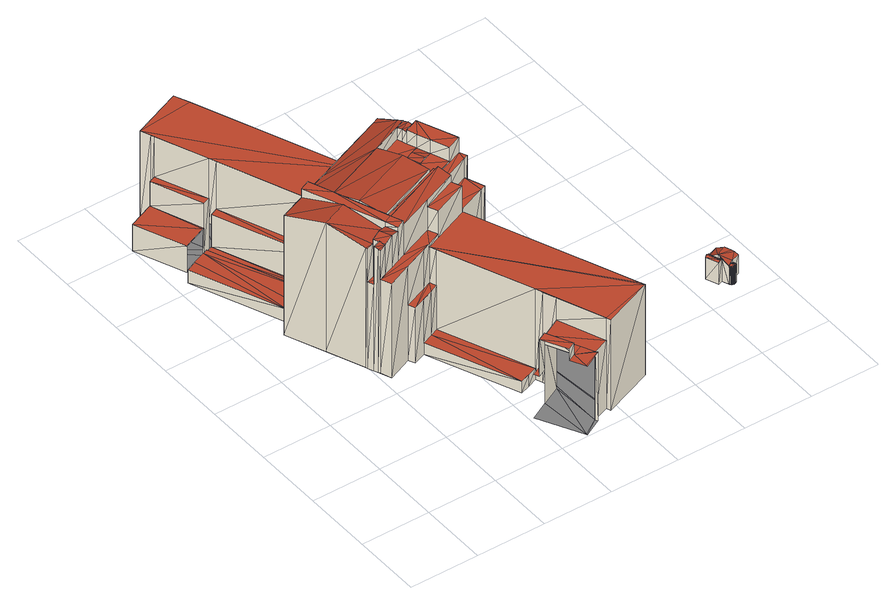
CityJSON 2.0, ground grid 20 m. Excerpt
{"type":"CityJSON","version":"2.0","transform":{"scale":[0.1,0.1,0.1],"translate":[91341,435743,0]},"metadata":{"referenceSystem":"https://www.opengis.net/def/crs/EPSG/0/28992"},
"CityObjects":{
"building1":{"type":"Building","attributes":{"TerrainHeight":3.72,"bron_tex":"UltraCAM-X 10cm juni 2008","voll_tex":"complete","bron_geo":"Lidar 15-30 punten - nov. 2008","status":"1"},"geometry":[{"type":"MultiSurface","lod":"2","boundaries":[[[0,1,2]],[[2,3,4]],[[4,5,6]],[[6,0,2]],[[2,4,6]],[[7,8,9]],[[10,11,12]],[[12,13,7]],[[7,9,10]],[[10,12,7]],[[14,15,5]],[[5,4,14]],[[16,14,4]],[[4,3,16]],[[8,7,3]],[[3,2,8]],[[9,8,2]],[[2,1,9]]],"semantics":{"surfaces":[{"type":"RoofSurface"},{"type":"GroundSurface"},{"type":"WallSurface"}],"values":[0,0,0,0,0,1,1,1,1,1,2,2,2,2,2,2,2,2]}}]},
"building2":{"type":"Building","attributes":{"TerrainHeight":3.79,"bron_tex":"UltraCAM-X 10cm juni 2008","voll_tex":"complete","bron_geo":"Lidar 15-30 punten - nov. 2008","status":"1"},"geometry":[{"type":"MultiSurface","lod":"2","boundaries":[[[17,16,14]],[[14,15,18]],[[18,19,17]],[[17,14,18]],[[20,12,13]],[[13,7,21]],[[21,22,20]],[[20,13,21]],[[22,20,18]],[[18,19,22]],[[21,22,19]],[[19,17,21]],[[7,21,17]],[[17,16,7]]],"semantics":{"surfaces":[{"type":"RoofSurface"},{"type":"GroundSurface"},{"type":"WallSurface"}],"values":[0,0,0,0,1,1,1,1,2,2,2,2,2,2]}}]},
"building3":{"type":"Building","attributes":{"TerrainHeight":3.36,"bron_tex":"UltraCAM-X 10cm juni 2008","voll_tex":"complete","bron_geo":"Lidar 15-30 punten - nov. 2008","status":"1"},"geometry":[{"type":"MultiSurface","lod":"2","boundaries":[[[23,24,25]],[[25,26,23]],[[27,28,29]],[[29,30,31]],[[31,32,27]],[[27,29,31]],[[33,34,35]],[[36,37,38]],[[38,39,40]],[[40,33,35]],[[36,38,40]],[[40,35,36]],[[41,42,43]],[[43,44,41]],[[42,45,46]],[[46,43,42]],[[47,48,49]],[[49,50,51]],[[51,47,49]],[[52,53,54]],[[55,56,57]],[[58,59,52]],[[52,54,55]],[[55,57,58]],[[58,52,55]],[[60,61,62]],[[62,63,60]],[[64,51,50]],[[65,66,67]],[[67,64,50]],[[50,65,67]],[[68,69,70]],[[70,71,72]],[[72,73,74]],[[75,76,77]],[[77,78,68]],[[68,70,72]],[[72,74,75]],[[75,77,68]],[[68,72,75]],[[79,80,81]],[[81,82,79]],[[83,60,63]],[[63,84,83]],[[85,86,87]],[[87,88,89]],[[89,90,91]],[[91,85,87]],[[87,89,91]],[[92,93,94]],[[94,95,96]],[[96,92,94]],[[97,98,99]],[[100,101,97]],[[97,99,100]],[[102,103,104]],[[104,105,106]],[[107,108,102]],[[102,104,106]],[[106,107,102]],[[109,110,111]],[[111,112,113]],[[114,115,109]],[[109,111,113]],[[113,114,109]],[[116,117,118]],[[118,119,116]],[[120,121,122]],[[122,123,124]],[[124,125,126]],[[126,127,128]],[[129,120,122]],[[122,124,126]],[[126,128,129]],[[129,122,126]],[[130,131,132]],[[132,133,130]],[[134,135,136]],[[136,137,134]],[[138,139,131]],[[131,130,138]],[[140,141,142]],[[142,143,144]],[[144,140,142]],[[145,146,147]],[[147,148,145]],[[149,150,151]],[[151,152,149]],[[153,154,155]],[[155,156,157]],[[157,153,155]],[[155,158,159]],[[159,154,155]],[[160,161,162]],[[162,159,158]],[[158,160,162]],[[163,164,165]],[[165,166,163]],[[167,168,169]],[[169,170,171]],[[172,173,174]],[[174,175,176]],[[176,167,169]],[[171,172,174]],[[176,169,171]],[[171,174,176]],[[177,178,179]],[[179,180,181]],[[182,183,184]],[[185,186,177]],[[177,179,181]],[[181,182,184]],[[184,185,177]],[[177,181,184]],[[187,188,189]],[[189,190,191]],[[191,187,189]],[[187,192,193]],[[193,194,195]],[[196,188,187]],[[187,193,195]],[[195,196,187]],[[197,198,199]],[[199,200,197]],[[201,202,203]],[[203,204,205]],[[205,206,201]],[[201,203,205]],[[207,208,209]],[[209,210,207]],[[211,212,208]],[[208,207,211]],[[213,214,215]],[[215,216,213]],[[217,218,219]],[[220,221,222]],[[223,224,225]],[[226,227,228]],[[229,230,231]],[[20,12,11]],[[11,10,9]],[[9,232,233]],[[233,234,235]],[[236,237,238]],[[238,239,240]],[[241,242,243]],[[244,245,246]],[[246,247,248]],[[249,250,251]],[[252,253,254]],[[255,256,217]],[[217,219,220]],[[220,222,257]],[[257,223,225]],[[226,228,229]],[[229,231,258]],[[11,9,233]],[[233,235,259]],[[236,238,240]],[[260,244,246]],[[246,248,261]],[[261,249,251]],[[252,254,255]],[[255,217,220]],[[257,225,262]],[[226,229,258]],[[11,233,259]],[[263,236,240]],[[260,246,261]],[[261,251,264]],[[252,255,220]],[[257,262,226]],[[20,11,259]],[[263,240,265]],[[260,261,264]],[[252,220,257]],[[257,226,258]],[[20,259,263]],[[263,265,241]],[[243,260,264]],[[264,252,257]],[[257,258,266]],[[263,241,243]],[[243,264,257]],[[257,266,20]],[[263,243,257]],[[257,20,263]],[[242,267,205]],[[205,204,242]],[[268,242,204]],[[204,203,268]],[[236,269,202]],[[202,201,236]],[[270,236,201]],[[201,206,270]],[[198,197,25]],[[25,24,198]],[[187,191,24]],[[24,23,187]],[[192,187,23]],[[23,26,192]],[[247,246,29]],[[29,28,247]],[[248,247,28]],[[28,27,248]],[[244,271,32]],[[32,31,244]],[[272,273,31]],[[31,30,272]],[[246,245,30]],[[30,29,246]],[[154,274,42]],[[42,275,154]],[[153,154,275]],[[275,41,153]],[[94,93,41]],[[41,44,94]],[[276,43,277]],[[72,71,46]],[[46,45,72]],[[159,162,45]],[[45,278,159]],[[274,159,278]],[[278,42,274]],[[43,279,277]],[[280,67,209]],[[209,208,280]],[[121,281,207]],[[207,210,121]],[[117,116,282]],[[282,209,117]],[[210,283,97]],[[64,280,208]],[[208,212,64]],[[281,120,211]],[[211,207,281]],[[234,233,49]],[[49,48,234]],[[284,285,48]],[[48,47,284]],[[286,51,287]],[[233,288,50]],[[50,49,233]],[[289,284,54]],[[54,53,289]],[[71,70,53]],[[53,52,71]],[[52,279,46]],[[276,59,44]],[[95,94,59]],[[59,58,95]],[[57,58,214]],[[214,213,57]],[[120,129,57]],[[57,56,120]],[[212,211,56]],[[56,55,212]],[[286,54,47]],[[55,290,64]],[[60,61,136]],[[136,291,60]],[[161,292,63]],[[63,62,161]],[[51,290,287]],[[118,117,67]],[[67,66,118]],[[293,294,66]],[[66,65,293]],[[288,293,65]],[[65,50,288]],[[69,70,289]],[[289,295,69]],[[296,295,69]],[[69,68,296]],[[181,180,68]],[[68,78,181]],[[253,252,78]],[[78,77,253]],[[254,253,77]],[[77,76,254]],[[255,254,76]],[[76,75,255]],[[74,75,142]],[[142,143,74]],[[62,61,74]],[[74,73,62]],[[162,161,73]],[[73,72,162]],[[108,102,80]],[[80,79,108]],[[297,298,79]],[[79,82,297]],[[128,127,82]],[[82,81,128]],[[137,291,60]],[[60,83,137]],[[292,299,84]],[[84,63,292]],[[134,137,300]],[[300,87,134]],[[83,84,86]],[[86,300,83]],[[218,301,87]],[[87,88,218]],[[302,218,88]],[[88,89,302]],[[110,109,89]],[[89,90,110]],[[156,157,90]],[[90,91,156]],[[139,138,91]],[[91,85,139]],[[299,160,85]],[[85,86,299]],[[303,153,93]],[[93,92,303]],[[112,111,92]],[[92,96,112]],[[116,119,99]],[[99,98,116]],[[98,283,282]],[[122,121,97]],[[97,101,122]],[[304,305,101]],[[101,100,304]],[[306,304,100]],[[100,99,306]],[[221,220,104]],[[104,105,221]],[[222,221,105]],[[105,106,222]],[[257,222,106]],[[106,107,257]],[[298,168,107]],[[107,108,298]],[[219,302,109]],[[109,115,219]],[[220,219,115]],[[115,114,220]],[[103,104,114]],[[114,113,103]],[[294,306,119]],[[119,118,294]],[[169,297,127]],[[127,126,169]],[[0,6,126]],[[126,125,0]],[[1,0,125]],[[125,124,1]],[[232,9,124]],[[124,123,232]],[[305,232,123]],[[123,122,305]],[[307,131,308]],[[130,309,310]],[[144,143,136]],[[136,135,144]],[[301,311,135]],[[135,134,301]],[[131,312,308]],[[313,130,310]],[[256,255,142]],[[142,141,256]],[[217,256,141]],[[141,140,217]],[[311,217,140]],[[140,144,311]],[[258,231,147]],[[147,146,258]],[[226,262,145]],[[145,148,226]],[[243,268,152]],[[152,151,243]],[[269,263,150]],[[150,149,269]],[[203,202,149]],[[149,152,203]],[[313,156,138]],[[155,309,133]],[[111,110,157]],[[157,303,111]],[[133,132,158]],[[158,155,133]],[[160,312,139]],[[307,158,132]],[[96,95,214]],[[214,215,96]],[[113,112,215]],[[215,314,113]],[[102,103,314]],[[314,216,102]],[[81,80,216]],[[216,315,81]],[[129,128,315]],[[315,213,129]],[[261,248,165]],[[165,164,261]],[[271,260,163]],[[163,166,271]],[[27,32,166]],[[166,165,27]],[[265,240,34]],[[34,33,265]],[[267,241,40]],[[40,39,267]],[[206,205,39]],[[39,38,206]],[[237,270,38]],[[38,37,237]],[[239,238,36]],[[36,35,239]],[[240,239,35]],[[35,34,240]],[[167,168,257]],[[257,223,167]],[[224,223,167]],[[167,176,224]],[[225,224,176]],[[176,175,225]],[[262,225,175]],[[175,174,262]],[[146,145,174]],[[174,173,146]],[[266,258,173]],[[173,172,266]],[[20,266,172]],[[172,171,20]],[[15,18,171]],[[171,170,15]],[[6,5,170]],[[170,169,6]],[[251,250,184]],[[184,183,251]],[[264,251,183]],[[183,182,264]],[[181,182,264]],[[264,252,181]],[[316,296,180]],[[180,179,316]],[[151,150,179]],[[179,178,151]],[[317,318,178]],[[178,177,317]],[[164,163,177]],[[177,186,164]],[[249,261,186]],[[186,185,249]],[[250,249,185]],[[185,184,250]],[[319,147,189]],[[189,188,319]],[[199,198,191]],[[191,190,199]],[[148,319,188]],[[188,196,148]],[[227,226,196]],[[196,195,227]]],"semantics":{"surfaces":[{"type":"RoofSurface"},{"type":"GroundSurface"},{"type":"WallSurface"}],"values":[0,0,0,0,0,0,0,0,0,0,0,0,0,0,0,0,0,0,0,0,0,0,0,0,0,0,0,0,0,0,0,0,0,0,0,0,0,0,0,0,0,0,0,0,0,0,0,0,0,0,0,0,0,0,0,0,0,0,0,0,0,0,0,0,0,0,0,0,0,0,0,0,0,0,0,0,0,0,0,0,0,0,0,0,0,0,0,0,0,0,0,0,0,0,0,0,0,0,0,0,0,0,0,0,0,0,0,0,0,0,0,0,0,0,0,0,0,0,0,0,0,0,0,0,0,0,0,0,0,0,0,0,0,0,1,1,1,1,1,1,1,1,1,1,1,1,1,1,1,1,1,1,1,1,1,1,1,1,1,1,1,1,1,1,1,1,1,1,1,1,1,1,1,1,1,1,1,1,1,1,1,1,1,1,1,1,1,2,2,2,2,2,2,2,2,2,2,2,2,2,2,2,2,2,2,2,2,2,2,2,2,2,2,2,2,2,2,2,2,2,2,2,2,2,2,2,2,2,2,2,2,2,2,2,2,2,2,2,2,2,2,2,2,2,2,2,2,2,2,2,2,2,2,2,2,2,2,2,2,2,2,2,2,2,2,2,2,2,2,2,2,2,2,2,2,2,2,2,2,2,2,2,2,2,2,2,2,2,2,2,2,2,2,2,2,2,2,2,2,2,2,2,2,2,2,2,2,2,2,2,2,2,2,2,2,2,2,2,2,2,2,2,2,2,2,2,2,2,2,2,2,2,2,2,2,2,2,2,2,2,2,2,2,2,2,2,2,2,2,2,2,2,2,2,2,2,2,2,2,2,2,2,2,2,2,2,2,2,2,2,2,2,2,2,2,2,2,2,2,2,2,2,2,2,2,2,2,2,2,2,2,2,2,2,2,2,2,2,2,2,2,2,2,2,2,2,2,2,2,2,2,2,2,2,2,2,2,2,2,2,2,2,2,2,2,2,2,2,2,2,2,2,2,2,2,2,2,2,2,2,2,2,2,2,2,2,2,2,2,2,2,2,2,2,2,2,2]}}]},
"building4":{"type":"Building","attributes":{"TerrainHeight":2.7,"bron_tex":"UltraCAM-X 10cm juni 2008","voll_tex":"complete","bron_geo":"Lidar 15-30 punten - nov. 2008","status":"1"},"geometry":[{"type":"MultiSurface","lod":"2","boundaries":[[[320,321,322]],[[322,323,324]],[[324,320,322]],[[325,323,324]],[[324,326,327]],[[328,329,330]],[[330,325,324]],[[324,327,328]],[[328,330,324]],[[322,323,325]],[[331,332,333]],[[333,334,331]],[[334,335,336]],[[336,337,331]],[[331,334,336]],[[337,332,331]],[[338,339,340]],[[340,341,342]],[[342,343,344]],[[344,345,346]],[[346,347,348]],[[348,349,350]],[[350,351,352]],[[352,353,354]],[[354,338,340]],[[340,342,344]],[[344,346,348]],[[348,350,352]],[[352,354,340]],[[340,344,348]],[[348,352,340]],[[355,356,339]],[[338,357,358]],[[358,359,360]],[[360,361,362]],[[362,363,364]],[[364,365,366]],[[366,367,368]],[[368,355,339]],[[339,338,358]],[[358,360,362]],[[362,364,366]],[[366,368,339]],[[339,358,362]],[[362,366,339]],[[369,370,371]],[[371,372,373]],[[373,374,375]],[[375,376,377]],[[377,378,379]],[[379,380,381]],[[381,382,383]],[[383,384,385]],[[385,386,387]],[[387,388,389]],[[389,390,391]],[[391,392,393]],[[393,394,395]],[[395,396,397]],[[397,398,399]],[[399,400,401]],[[402,403,404]],[[405,406,407]],[[369,371,373]],[[373,375,377]],[[377,379,381]],[[381,383,385]],[[385,387,389]],[[389,391,393]],[[393,395,397]],[[397,399,401]],[[402,404,405]],[[405,407,369]],[[369,373,377]],[[377,381,385]],[[385,389,393]],[[393,397,401]],[[402,405,369]],[[369,377,385]],[[385,393,401]],[[401,402,369]],[[369,385,401]],[[406,407,321]],[[321,322,406]],[[324,408,409]],[[407,369,320]],[[320,321,407]],[[410,405,325]],[[325,330,410]],[[403,410,330]],[[330,329,403]],[[402,403,329]],[[329,328,402]],[[339,356,328]],[[328,411,339]],[[340,339,411]],[[411,327,340]],[[326,327,412]],[[412,373,326]],[[409,332,326]],[[326,324,409]],[[405,406,322]],[[322,325,405]],[[369,413,334]],[[334,333,369]],[[333,408,320]],[[370,371,336]],[[336,335,370]],[[334,335,370]],[[370,413,334]],[[371,372,337]],[[337,336,371]],[[372,373,332]],[[332,337,372]],[[387,388,338]],[[338,354,387]],[[386,387,354]],[[354,353,386]],[[385,386,353]],[[353,352,385]],[[384,385,352]],[[352,351,384]],[[383,384,351]],[[351,350,383]],[[382,383,350]],[[350,349,382]],[[381,382,349]],[[349,348,381]],[[380,381,348]],[[348,347,380]],[[379,380,347]],[[347,346,379]],[[378,379,346]],[[346,345,378]],[[377,378,345]],[[345,344,377]],[[376,377,344]],[[344,343,376]],[[375,376,343]],[[343,342,375]],[[374,375,342]],[[342,341,374]],[[412,374,341]],[[341,340,412]],[[401,402,356]],[[356,355,401]],[[400,401,355]],[[355,368,400]],[[399,400,368]],[[368,367,399]],[[398,399,367]],[[367,366,398]],[[397,398,366]],[[366,365,397]],[[396,397,365]],[[365,364,396]],[[395,396,364]],[[364,363,395]],[[394,395,363]],[[363,362,394]],[[393,394,362]],[[362,361,393]],[[392,393,361]],[[361,360,392]],[[391,392,360]],[[360,359,391]],[[390,391,359]],[[359,358,390]],[[389,390,358]],[[358,357,389]],[[388,389,357]],[[357,338,388]]],"semantics":{"surfaces":[{"type":"RoofSurface"},{"type":"GroundSurface"},{"type":"WallSurface"}],"values":[0,0,0,0,0,0,0,0,0,0,0,0,0,0,0,0,0,0,0,0,0,0,0,0,0,0,0,0,0,0,0,0,0,0,0,0,0,0,0,0,0,0,0,0,0,1,1,1,1,1,1,1,1,1,1,1,1,1,1,1,1,1,1,1,1,1,1,1,1,1,1,1,1,1,1,1,1,1,1,1,1,1,2,2,2,2,2,2,2,2,2,2,2,2,2,2,2,2,2,2,2,2,2,2,2,2,2,2,2,2,2,2,2,2,2,2,2,2,2,2,2,2,2,2,2,2,2,2,2,2,2,2,2,2,2,2,2,2,2,2,2,2,2,2,2,2,2,2,2,2,2,2,2,2,2,2,2,2,2,2,2,2,2,2,2,2,2,2,2,2,2,2]}}]}
},
"vertices":[
[363,512,175],[295,485,175],[303,466,175],[339,480,175],[371,493,175],[394,503,175],[387,522,175],[339,480,0],[303,466,0],[295,485,0],[363,512,0],[387,522,0],[394,503,0],[371,493,0],[371,493,36],[394,503,36],[339,480,36],
[445,224,36],[500,245,36],[472,234,36],[500,245,0],[445,224,0],[472,234,0],
[480,60,254],[444,132,254],[420,120,254],[457,48,254],[75,1237,84],[71,1236,84],[1,1207,84],[59,1064,84],[127,1092,84],[131,1093,84],[67,1044,41],[38,1032,41],[142,775,41],[173,787,41],[209,802,41],[223,807,41],[118,1065,41],[104,1059,41],[478,647,402],[451,717,412],[267,645,412],[294,575,402],[423,786,402],[240,714,402],[184,769,378],[181,767,378],[110,739,378],[155,629,408],[229,659,408],[240,714,405],[213,781,405],[184,769,405],[274,549,405],[287,516,405],[312,526,405],[298,560,405],[294,575,405],[541,818,403],[536,831,399],[508,820,399],[513,807,403],[274,549,378],[197,524,380],[199,519,378],[221,527,378],[272,804,375],[248,795,375],[213,781,375],[240,714,401],[423,786,401],[508,820,401],[536,831,401],[530,846,395],[508,900,374],[491,893,374],[416,862,374],[526,579,371],[514,608,371],[413,567,371],[425,538,371],[546,805,399],[518,794,399],[529,767,405],[518,794,405],[558,810,405],[602,703,405],[604,697,405],[563,680,405],[543,731,405],[495,654,392],[478,647,392],[294,575,392],[298,560,392],[500,642,392],[234,495,388],[228,511,394],[206,502,394],[211,491,390],[213,486,388],[514,608,297],[504,631,297],[601,671,297],[622,617,297],[607,611,297],[530,580,297],[526,579,297],[604,697,358],[563,680,358],[495,654,358],[500,642,358],[504,631,358],[601,671,358],[613,676,358],[228,511,274],[221,527,274],[199,519,274],[206,502,274],[287,516,298],[234,495,298],[213,486,298],[225,456,298],[295,485,298],[363,512,298],[387,522,298],[425,538,298],[413,567,298],[312,526,298],[523,723,364],[508,759,364],[488,751,361],[502,715,361],[558,810,259],[548,835,259],[536,831,259],[546,805,259],[543,731,361],[529,767,361],[547,838,211],[542,851,211],[530,846,211],[536,831,211],[548,835,211],[575,58,215],[522,189,216],[466,160,216],[527,39,215],[243,816,138],[264,824,138],[160,1082,138],[139,1073,138],[478,647,362],[458,698,362],[502,715,362],[543,731,362],[563,680,362],[488,751,362],[444,734,362],[529,767,362],[508,820,362],[423,786,362],[152,1101,162],[93,1244,162],[75,1237,162],[131,1093,162],[718,115,287],[530,580,287],[387,522,287],[394,503,287],[500,245,287],[508,225,287],[522,189,287],[575,58,287],[580,45,287],[724,102,287],[152,1101,289],[160,1082,289],[264,824,289],[272,804,289],[416,862,289],[239,1297,289],[221,1340,289],[78,1282,289],[90,1254,289],[93,1244,289],[480,60,218],[510,74,218],[466,160,218],[437,145,218],[444,132,218],[457,48,218],[478,8,218],[479,5,218],[531,32,218],[527,39,218],[420,120,137],[444,132,137],[437,145,137],[413,133,137],[240,814,35],[243,816,35],[139,1073,35],[135,1072,35],[118,1065,35],[223,807,35],[261,505,399],[247,538,399],[221,527,392],[234,495,392],[287,516,392],[274,549,392],[312,526,392],[298,560,404],[500,642,404],[514,608,392],[547,838,0],[602,703,0],[613,676,0],[601,671,0],[622,617,0],[607,611,0],[718,115,0],[724,102,0],[580,45,0],[527,39,0],[531,32,0],[479,5,0],[478,8,0],[413,133,0],[466,160,0],[225,456,0],[110,739,0],[181,767,0],[248,795,0],[240,814,0],[209,802,0],[173,787,0],[142,775,0],[38,1032,0],[104,1059,0],[135,1072,0],[160,1082,0],[127,1092,0],[59,1064,0],[1,1207,0],[71,1236,0],[75,1237,0],[90,1254,0],[78,1282,0],[221,1340,0],[416,862,0],[491,893,0],[508,900,0],[530,846,0],[542,851,0],[530,580,0],[522,189,0],[272,804,0],[152,1101,0],[93,1244,0],[575,58,0],[264,824,0],[239,1297,0],[67,1044,0],[508,225,0],[118,1065,0],[139,1073,0],[243,816,0],[223,807,0],[131,1093,0],[59,1064,83],[127,1092,83],[451,717,362],[458,698,409],[285,598,405],[267,645,405],[444,734,409],[249,691,405],[247,538,378],[261,505,298],[228,511,392],[230,506,392],[184,769,184],[181,767,184],[225,669,405],[229,659,405],[155,629,0],[213,781,184],[234,648,405],[541,818,259],[513,807,362],[197,524,0],[199,519,0],[248,795,184],[272,804,184],[425,538,287],[526,579,287],[518,794,362],[546,805,405],[558,810,0],[604,697,0],[495,654,362],[211,491,0],[213,486,0],[206,502,0],[494,754,362],[508,759,362],[508,717,362],[523,723,362],[548,835,0],[523,765,362],[537,729,362],[504,631,400],[413,567,392],[264,824,184],[152,1101,83],[160,1082,83],[510,74,216],
[1065,309,60],[1063,313,57],[1102,328,57],[1104,296,80],[1075,284,80],[1119,287,70],[1079,272,71],[1087,255,57],[1105,265,59],[1129,273,58],[1125,283,65],[1072,271,73],[1079,272,69],[1065,309,69],[1058,306,73],[1055,305,71],[1052,303,68],[1066,267,69],[1102,248,57],[1096,260,57],[1087,255,53],[1087,253,53],[1088,252,53],[1089,251,53],[1089,250,53],[1090,249,53],[1091,248,53],[1092,248,54],[1094,247,54],[1095,247,54],[1096,247,55],[1097,246,55],[1099,247,56],[1100,247,56],[1101,247,57],[1106,262,53],[1105,265,53],[1103,248,57],[1104,249,56],[1105,250,56],[1106,251,55],[1107,252,55],[1107,253,54],[1107,255,54],[1108,256,54],[1108,257,53],[1108,258,53],[1107,260,53],[1107,261,53],[1065,309,0],[1055,305,0],[1052,303,0],[1066,267,0],[1079,272,0],[1087,253,0],[1088,252,0],[1089,251,0],[1089,250,0],[1090,249,0],[1091,248,0],[1092,248,0],[1094,247,0],[1095,247,0],[1096,247,0],[1097,246,0],[1099,247,0],[1100,247,0],[1101,247,0],[1102,248,0],[1103,248,0],[1104,249,0],[1105,250,0],[1106,251,0],[1107,252,0],[1107,253,0],[1107,255,0],[1108,256,0],[1108,257,0],[1108,258,0],[1107,260,0],[1107,261,0],[1106,262,0],[1105,265,0],[1129,273,0],[1123,288,0],[1119,287,0],[1102,328,0],[1063,313,0],[1069,298,69],[1075,284,69],[1125,283,0],[1096,260,58],[1087,255,0],[1058,306,0]
]}
